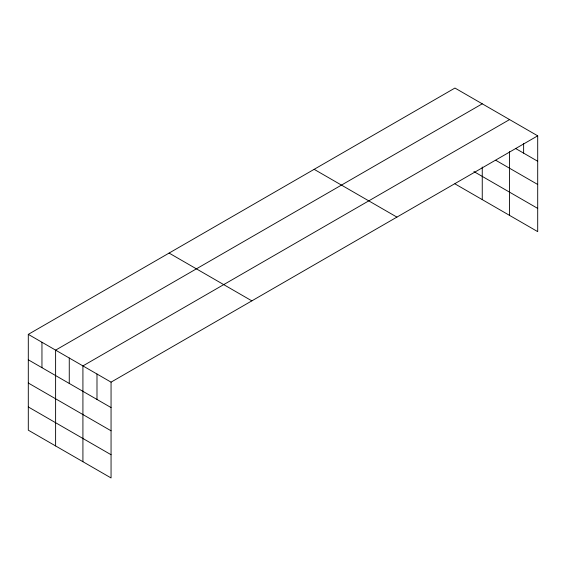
<?xml version="1.0" encoding="UTF-8"?>
<svg xmlns="http://www.w3.org/2000/svg" width="566" height="566" viewBox="0 0 566 566"><rect width="100%" height="100%" fill="white"/><g stroke="black" fill="none" stroke-linecap="round" stroke-linejoin="round"><path stroke-width="0.85" d="M509.563 151.646L509.563 215.384M28.3 334.365L111.056 382.149L111.056 477.952L28.3 430.174L28.3 334.365L454.944 88.048L537.7 135.826L537.7 231.635L454.944 183.851M482.253 103.819L55.609 350.135L55.609 445.937M509.563 119.582L82.919 365.905L82.919 461.707M111.056 382.149L537.7 135.826M515.485 148.434L537.7 161.253M495.908 160.355L537.7 184.481M473.905 171.576L537.7 208.408M314.151 169.333L396.908 217.111M169.093 253.08L251.849 300.864M28.3 359.799L111.056 407.577M28.3 383.019L111.056 430.797M28.3 406.947L111.056 454.724M523.628 143.488L523.628 153.131M482.253 166.998L482.253 199.621M96.991 374.027L96.991 399.455M69.264 358.016L69.264 383.451M41.955 342.253L41.955 367.681"/></g></svg>
